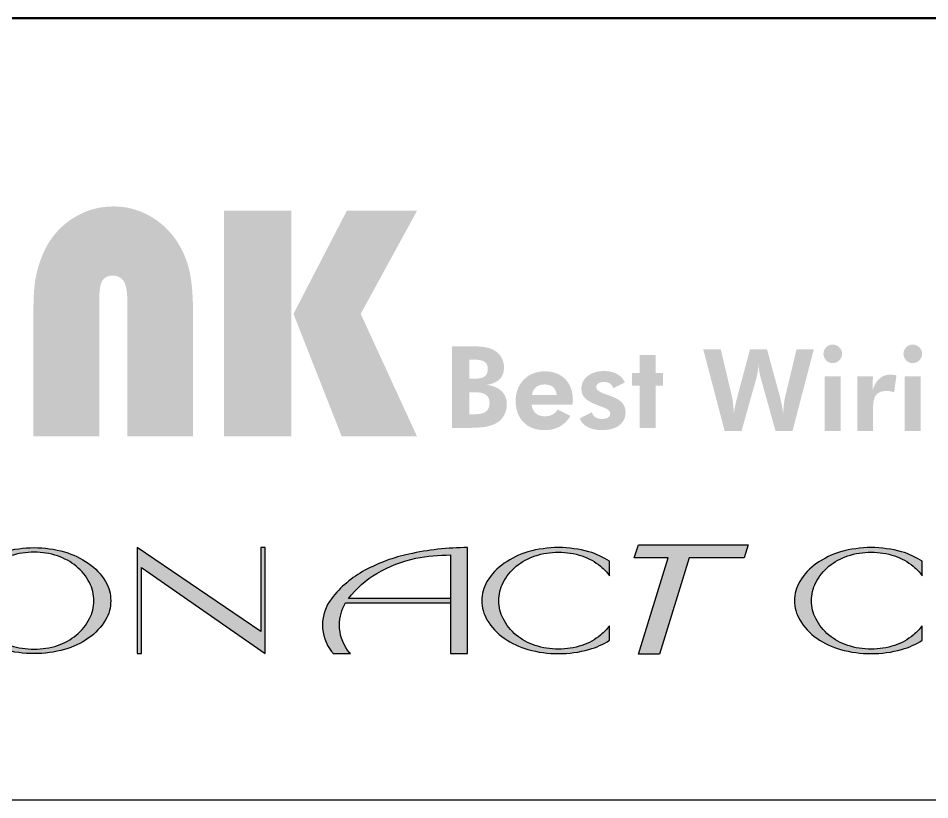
# Model space of a CAD drawing. Extents: x 295 to 2531, y 240 to 845.
# Drawn here: x 334.02 to 354.27, y 545.4 to 562.76 of the extents above; entities that cross this region are included whole.
import ezdxf

# ---------------------------------------------------------------- set-up
doc = ezdxf.new("R2010")
doc.units = 0
doc.header["$LTSCALE"] = 0.1
doc.layers.get('0').update_dxf_attribs({"linetype": 'CONTINUOUS'})
doc.layers.add('_______1', color=160, linetype='CONTINUOUS')
doc.layers.add('SHEET', color=7, linetype='CONTINUOUS')

# ---------------------------------------------------------------- blocks, each defined once
blk = doc.blocks.new('AI9-BLK8')
at = {"layer": '_______1'}
h = blk.add_hatch(color=7, dxfattribs=at)
edge = h.paths.add_edge_path()
edge.add_spline(control_points=[(1.18, -0.382), (1.113, -0.519), (1.015, -0.638), (0.899, -0.733), (0.778, -0.828), (0.644, -0.907), (0.5, -0.954), (0.34, -1.005), (0.171, -1.033), (0.001, -1.033), (-0.169, -1.033), (-0.336, -1.005), (-0.497, -0.954), (-0.641, -0.907), (-0.775, -0.828), (-0.897, -0.733), (-1.013, -0.638), (-1.107, -0.519), (-1.175, -0.382), (-1.237, -0.268), (-1.267, -0.137), (-1.267, -0.003), (-1.267, 0.134), (-1.237, 0.261), (-1.175, 0.382), (-1.107, 0.515), (-1.013, 0.632), (-0.897, 0.729), (-0.775, 0.828), (-0.641, 0.898), (-0.497, 0.951), (-0.336, 1.003), (-0.169, 1.029), (0.001, 1.029), (0.171, 1.029), (0.34, 1.003), (0.5, 0.951), (0.644, 0.898), (0.778, 0.828), (0.899, 0.729), (1.015, 0.632), (1.113, 0.515), (1.18, 0.382), (1.239, 0.261), (1.272, 0.134), (1.272, -0.003), (1.272, -0.137), (1.239, -0.268), (1.18, -0.382)], knot_values=[0, 0, 0, 0, 1, 1, 1, 2, 2, 2, 3, 3, 3, 4, 4, 4, 5, 5, 5, 6, 6, 6, 7, 7, 7, 8, 8, 8, 9, 9, 9, 10, 10, 10, 11, 11, 11, 12, 12, 12, 13, 13, 13, 14, 14, 14, 15, 15, 15, 16, 16, 16, 16], degree=3, periodic=0)
edge = h.paths.add_edge_path(flags=16)
edge.add_spline(control_points=[(1.52, 0.403), (1.428, 0.558), (1.305, 0.692), (1.154, 0.795), (1, 0.9), (0.83, 0.981), (0.649, 1.038), (0.438, 1.095), (0.221, 1.127), (0.001, 1.127), (-0.219, 1.127), (-0.436, 1.095), (-0.649, 1.038), (-0.828, 0.981), (-0.998, 0.9), (-1.15, 0.795), (-1.3, 0.692), (-1.424, 0.558), (-1.518, 0.403), (-1.59, 0.282), (-1.631, 0.14), (-1.631, -0.003), (-1.631, -0.146), (-1.59, -0.286), (-1.518, -0.408), (-1.424, -0.563), (-1.3, -0.7), (-1.15, -0.8), (-0.998, -0.907), (-0.828, -0.988), (-0.649, -1.039), (-0.436, -1.098), (-0.219, -1.127), (0.001, -1.127), (0.221, -1.127), (0.438, -1.098), (0.649, -1.039), (0.83, -0.988), (1, -0.907), (1.154, -0.8), (1.305, -0.7), (1.428, -0.563), (1.52, -0.408), (1.595, -0.286), (1.631, -0.146), (1.631, -0.003), (1.631, 0.14), (1.595, 0.282), (1.52, 0.403)], knot_values=[0, 0, 0, 0, 1, 1, 1, 2, 2, 2, 3, 3, 3, 4, 4, 4, 5, 5, 5, 6, 6, 6, 7, 7, 7, 8, 8, 8, 9, 9, 9, 10, 10, 10, 11, 11, 11, 12, 12, 12, 13, 13, 13, 14, 14, 14, 15, 15, 15, 16, 16, 16, 16], degree=3, periodic=0)
at = {"layer": '_______1', "color": 7}
for points in [[(1.52, 0.403), (1.428, 0.558), (1.305, 0.692), (1.154, 0.795), (1, 0.9), (0.83, 0.981), (0.649, 1.038), (0.438, 1.095), (0.221, 1.127), (0.001, 1.127), (-0.219, 1.127), (-0.436, 1.095), (-0.649, 1.038), (-0.828, 0.981), (-0.998, 0.9), (-1.15, 0.795), (-1.3, 0.692), (-1.424, 0.558), (-1.518, 0.403), (-1.59, 0.282), (-1.631, 0.14), (-1.631, -0.003), (-1.631, -0.146), (-1.59, -0.286), (-1.518, -0.408), (-1.424, -0.563), (-1.3, -0.7), (-1.15, -0.8), (-0.998, -0.907), (-0.828, -0.988), (-0.649, -1.039), (-0.436, -1.098), (-0.219, -1.127), (0.001, -1.127), (0.221, -1.127), (0.438, -1.098), (0.649, -1.039), (0.83, -0.988), (1, -0.907), (1.154, -0.8), (1.305, -0.7), (1.428, -0.563), (1.52, -0.408), (1.595, -0.286), (1.631, -0.146), (1.631, -0.003), (1.631, 0.14), (1.595, 0.282), (1.52, 0.403)], [(1.18, -0.382), (1.113, -0.519), (1.015, -0.638), (0.899, -0.733), (0.778, -0.828), (0.644, -0.907), (0.5, -0.954), (0.34, -1.005), (0.171, -1.033), (0.001, -1.033), (-0.169, -1.033), (-0.336, -1.005), (-0.497, -0.954), (-0.641, -0.907), (-0.775, -0.828), (-0.897, -0.733), (-1.013, -0.638), (-1.107, -0.519), (-1.175, -0.382), (-1.237, -0.268), (-1.267, -0.137), (-1.267, -0.003), (-1.267, 0.134), (-1.237, 0.261), (-1.175, 0.382), (-1.107, 0.515), (-1.013, 0.632), (-0.897, 0.729), (-0.775, 0.828), (-0.641, 0.898), (-0.497, 0.951), (-0.336, 1.003), (-0.169, 1.029), (0.001, 1.029), (0.171, 1.029), (0.34, 1.003), (0.5, 0.951), (0.644, 0.898), (0.778, 0.828), (0.899, 0.729), (1.015, 0.632), (1.113, 0.515), (1.18, 0.382), (1.239, 0.261), (1.272, 0.134), (1.272, -0.003), (1.272, -0.137), (1.239, -0.268), (1.18, -0.382)]]:
    blk.add_open_spline(points, degree=3, knots=[0, 0, 0, 0, 1, 1, 1, 2, 2, 2, 3, 3, 3, 4, 4, 4, 5, 5, 5, 6, 6, 6, 7, 7, 7, 8, 8, 8, 9, 9, 9, 10, 10, 10, 11, 11, 11, 12, 12, 12, 13, 13, 13, 14, 14, 14, 15, 15, 15, 16, 16, 16, 16], dxfattribs=at)

msp = doc.modelspace()

# ---------------------------------------------------------------- hatches: boundary and pattern name
at = {"layer": '_______1'}
h = msp.add_hatch(color=7, dxfattribs=at)
edge = h.paths.add_edge_path()
edge.add_spline(control_points=[(334.357, 553.475), (334.357, 553.475), (334.357, 556.283), (334.357, 556.283), (334.357, 556.571), (334.372, 556.807), (334.406, 556.991), (334.438, 557.175), (334.493, 557.354), (334.569, 557.529), (334.704, 557.849), (334.913, 558.105), (335.198, 558.296), (335.482, 558.487), (335.795, 558.583), (336.133, 558.583), (336.419, 558.583), (336.686, 558.514), (336.933, 558.376), (337.179, 558.24), (337.385, 558.049), (337.547, 557.804), (337.675, 557.606), (337.767, 557.389), (337.823, 557.151), (337.877, 556.916), (337.903, 556.579), (337.903, 556.142), (337.903, 556.142), (337.903, 553.475), (337.903, 553.475), (337.903, 553.475), (336.441, 553.475), (336.441, 553.475), (336.441, 553.475), (336.441, 556.503), (336.441, 556.503), (336.441, 556.694), (336.415, 556.831), (336.365, 556.918), (336.313, 557.003), (336.231, 557.046), (336.117, 557.046), (336.011, 557.046), (335.935, 557.009), (335.888, 556.935), (335.842, 556.858), (335.818, 556.715), (335.818, 556.503), (335.818, 556.503), (335.818, 553.475), (335.818, 553.475), (335.818, 553.475), (334.357, 553.475), (334.357, 553.475), (334.357, 553.475), (334.357, 553.475), (334.357, 553.475)], knot_values=[0, 0, 0, 0, 1, 1, 1, 2, 2, 2, 3, 3, 3, 4, 4, 4, 5, 5, 5, 6, 6, 6, 7, 7, 7, 8, 8, 8, 9, 9, 9, 10, 10, 10, 11, 11, 11, 12, 12, 12, 13, 13, 13, 14, 14, 14, 15, 15, 15, 16, 16, 16, 17, 17, 17, 18, 18, 18, 19, 19, 19, 19], degree=3, periodic=0)
h = msp.add_hatch(color=7, dxfattribs=at)
edge = h.paths.add_edge_path()
edge.add_spline(control_points=[(341.205, 553.475), (341.205, 553.475), (340.133, 556.197), (340.133, 556.197), (340.133, 556.197), (341.318, 558.486), (341.318, 558.486), (341.318, 558.486), (342.878, 558.486), (342.878, 558.486), (342.878, 558.486), (341.627, 556.197), (341.627, 556.197), (341.627, 556.197), (342.878, 553.475), (342.878, 553.475), (342.878, 553.475), (341.205, 553.475), (341.205, 553.475), (341.205, 553.475), (341.205, 553.475), (341.205, 553.475)], knot_values=[0, 0, 0, 0, 1, 1, 1, 2, 2, 2, 3, 3, 3, 4, 4, 4, 5, 5, 5, 6, 6, 6, 7, 7, 7, 7], degree=3, periodic=0)
edge = h.paths.add_edge_path()
edge.add_spline(control_points=[(338.587, 553.475), (338.587, 553.475), (338.587, 558.486), (338.587, 558.486), (338.587, 558.486), (340.086, 558.486), (340.086, 558.486), (340.086, 558.486), (340.086, 553.475), (340.086, 553.475), (340.086, 553.475), (338.587, 553.475), (338.587, 553.475), (338.587, 553.475), (338.587, 553.475), (338.587, 553.475)], knot_values=[0, 0, 0, 0, 1, 1, 1, 2, 2, 2, 3, 3, 3, 4, 4, 4, 5, 5, 5, 5], degree=3, periodic=0)
h = msp.add_hatch(color=7, dxfattribs=at)
edge = h.paths.add_edge_path(flags=16)
edge.add_spline(control_points=[(344.041, 553.969), (344.041, 553.969), (344.193, 553.969), (344.193, 553.969), (344.291, 553.969), (344.364, 553.99), (344.414, 554.032), (344.464, 554.074), (344.49, 554.137), (344.49, 554.218), (344.49, 554.295), (344.465, 554.353), (344.415, 554.394), (344.365, 554.434), (344.293, 554.454), (344.198, 554.454), (344.198, 554.454), (344.041, 554.454), (344.041, 554.454), (344.041, 554.454), (344.041, 553.969), (344.041, 553.969)], knot_values=[0, 0, 0, 0, 1, 1, 1, 2, 2, 2, 3, 3, 3, 4, 4, 4, 5, 5, 5, 6, 6, 6, 7, 7, 7, 7], degree=3, periodic=0)
edge = h.paths.add_edge_path(flags=16)
edge.add_spline(control_points=[(344.041, 554.755), (344.041, 554.755), (344.127, 554.755), (344.127, 554.755), (344.245, 554.755), (344.328, 554.771), (344.377, 554.804), (344.426, 554.838), (344.45, 554.893), (344.45, 554.971), (344.45, 555.046), (344.427, 555.101), (344.38, 555.133), (344.333, 555.165), (344.252, 555.181), (344.134, 555.181), (344.134, 555.181), (344.041, 555.181), (344.041, 555.181), (344.041, 555.181), (344.041, 554.755), (344.041, 554.755)], knot_values=[0, 0, 0, 0, 1, 1, 1, 2, 2, 2, 3, 3, 3, 4, 4, 4, 5, 5, 5, 6, 6, 6, 7, 7, 7, 7], degree=3, periodic=0)
edge = h.paths.add_edge_path()
edge.add_spline(control_points=[(343.653, 553.664), (343.653, 553.664), (343.653, 555.479), (343.653, 555.479), (343.653, 555.479), (343.992, 555.479), (343.992, 555.479), (344.168, 555.479), (344.297, 555.472), (344.378, 555.458), (344.46, 555.444), (344.53, 555.421), (344.59, 555.391), (344.66, 555.35), (344.714, 555.297), (344.753, 555.231), (344.791, 555.165), (344.81, 555.09), (344.81, 555.007), (344.81, 554.9), (344.779, 554.813), (344.715, 554.749), (344.652, 554.684), (344.557, 554.641), (344.431, 554.62), (344.576, 554.598), (344.686, 554.55), (344.761, 554.476), (344.836, 554.403), (344.873, 554.305), (344.873, 554.182), (344.873, 554.093), (344.851, 554.012), (344.808, 553.938), (344.766, 553.864), (344.707, 553.807), (344.631, 553.766), (344.564, 553.729), (344.486, 553.703), (344.396, 553.688), (344.306, 553.672), (344.157, 553.664), (343.949, 553.664), (343.949, 553.664), (343.909, 553.664), (343.909, 553.664), (343.909, 553.664), (343.653, 553.664), (343.653, 553.664)], knot_values=[0, 0, 0, 0, 1, 1, 1, 2, 2, 2, 3, 3, 3, 4, 4, 4, 5, 5, 5, 6, 6, 6, 7, 7, 7, 8, 8, 8, 9, 9, 9, 10, 10, 10, 11, 11, 11, 12, 12, 12, 13, 13, 13, 14, 14, 14, 15, 15, 15, 16, 16, 16, 16], degree=3, periodic=0)
h = msp.add_hatch(color=7, dxfattribs=at)
edge = h.paths.add_edge_path()
edge.add_spline(control_points=[(351.936, 553.592), (351.936, 553.592), (351.936, 554.808), (351.936, 554.808), (351.936, 554.808), (352.289, 554.808), (352.289, 554.808), (352.289, 554.808), (352.289, 553.592), (352.289, 553.592), (352.289, 553.592), (351.936, 553.592), (351.936, 553.592)], knot_values=[0, 0, 0, 0, 1, 1, 1, 2, 2, 2, 3, 3, 3, 4, 4, 4, 4], degree=3, periodic=0)
edge = h.paths.add_edge_path()
edge.add_spline(control_points=[(351.906, 555.309), (351.906, 555.366), (351.926, 555.414), (351.967, 555.454), (352.007, 555.495), (352.055, 555.515), (352.112, 555.515), (352.169, 555.515), (352.218, 555.495), (352.258, 555.455), (352.299, 555.414), (352.319, 555.366), (352.319, 555.309), (352.319, 555.252), (352.299, 555.204), (352.258, 555.163), (352.218, 555.123), (352.169, 555.102), (352.112, 555.102), (352.055, 555.102), (352.007, 555.123), (351.967, 555.164), (351.926, 555.205), (351.906, 555.254), (351.906, 555.309)], knot_values=[0, 0, 0, 0, 1, 1, 1, 2, 2, 2, 3, 3, 3, 4, 4, 4, 5, 5, 5, 6, 6, 6, 7, 7, 7, 8, 8, 8, 8], degree=3, periodic=0)
h = msp.add_hatch(color=7, dxfattribs=at)
edge = h.paths.add_edge_path()
edge.add_spline(control_points=[(353.714, 553.592), (353.714, 553.592), (353.714, 554.808), (353.714, 554.808), (353.714, 554.808), (354.067, 554.808), (354.067, 554.808), (354.067, 554.808), (354.067, 553.592), (354.067, 553.592), (354.067, 553.592), (353.714, 553.592), (353.714, 553.592)], knot_values=[0, 0, 0, 0, 1, 1, 1, 2, 2, 2, 3, 3, 3, 4, 4, 4, 4], degree=3, periodic=0)
edge = h.paths.add_edge_path()
edge.add_spline(control_points=[(353.684, 555.309), (353.684, 555.366), (353.704, 555.414), (353.744, 555.454), (353.785, 555.495), (353.834, 555.515), (353.889, 555.515), (353.946, 555.515), (353.995, 555.495), (354.036, 555.455), (354.077, 555.414), (354.097, 555.366), (354.097, 555.309), (354.097, 555.252), (354.077, 555.204), (354.036, 555.163), (353.995, 555.123), (353.946, 555.102), (353.889, 555.102), (353.834, 555.102), (353.785, 555.123), (353.744, 555.164), (353.704, 555.205), (353.684, 555.254), (353.684, 555.309)], knot_values=[0, 0, 0, 0, 1, 1, 1, 2, 2, 2, 3, 3, 3, 4, 4, 4, 5, 5, 5, 6, 6, 6, 7, 7, 7, 8, 8, 8, 8], degree=3, periodic=0)
h = msp.add_hatch(color=7, dxfattribs=at)
edge = h.paths.add_edge_path()
edge.add_spline(control_points=[(347.822, 553.664), (347.822, 553.664), (347.822, 554.603), (347.822, 554.603), (347.822, 554.603), (347.654, 554.603), (347.654, 554.603), (347.654, 554.603), (347.654, 554.88), (347.654, 554.88), (347.654, 554.88), (347.822, 554.88), (347.822, 554.88), (347.822, 554.88), (347.822, 555.284), (347.822, 555.284), (347.822, 555.284), (348.176, 555.284), (348.176, 555.284), (348.176, 555.284), (348.176, 554.88), (348.176, 554.88), (348.176, 554.88), (348.344, 554.88), (348.344, 554.88), (348.344, 554.88), (348.344, 554.603), (348.344, 554.603), (348.344, 554.603), (348.176, 554.603), (348.176, 554.603), (348.176, 554.603), (348.176, 553.664), (348.176, 553.664), (348.176, 553.664), (347.822, 553.664), (347.822, 553.664)], knot_values=[0, 0, 0, 0, 1, 1, 1, 2, 2, 2, 3, 3, 3, 4, 4, 4, 5, 5, 5, 6, 6, 6, 7, 7, 7, 8, 8, 8, 9, 9, 9, 10, 10, 10, 11, 11, 11, 12, 12, 12, 12], degree=3, periodic=0)
h = msp.add_hatch(color=7, dxfattribs=at)
edge = h.paths.add_edge_path()
edge.add_spline(control_points=[(350.654, 555.406), (350.654, 555.406), (350.922, 554.422), (350.922, 554.422), (350.94, 554.36), (350.955, 554.292), (350.971, 554.22), (350.985, 554.148), (351, 554.068), (351.013, 553.979), (351.015, 554.054), (351.02, 554.128), (351.029, 554.2), (351.039, 554.274), (351.054, 554.348), (351.072, 554.422), (351.072, 554.422), (351.308, 555.406), (351.308, 555.406), (351.308, 555.406), (351.692, 555.406), (351.692, 555.406), (351.692, 555.406), (351.217, 553.592), (351.217, 553.592), (351.217, 553.592), (350.843, 553.592), (350.843, 553.592), (350.843, 553.592), (350.52, 554.749), (350.52, 554.749), (350.504, 554.802), (350.492, 554.855), (350.483, 554.909), (350.474, 554.963), (350.468, 555.019), (350.464, 555.076), (350.46, 555.015), (350.454, 554.957), (350.445, 554.903), (350.437, 554.848), (350.425, 554.797), (350.411, 554.749), (350.411, 554.749), (350.086, 553.592), (350.086, 553.592), (350.086, 553.592), (349.713, 553.592), (349.713, 553.592), (349.713, 553.592), (349.237, 555.406), (349.237, 555.406), (349.237, 555.406), (349.626, 555.406), (349.626, 555.406), (349.626, 555.406), (349.865, 554.398), (349.865, 554.398), (349.878, 554.341), (349.889, 554.278), (349.898, 554.211), (349.905, 554.143), (349.912, 554.07), (349.916, 553.991), (349.932, 554.095), (349.96, 554.229), (350.003, 554.39), (350.003, 554.39), (350.009, 554.416), (350.009, 554.416), (350.009, 554.416), (350.275, 555.406), (350.275, 555.406), (350.275, 555.406), (350.654, 555.406), (350.654, 555.406)], knot_values=[0, 0, 0, 0, 1, 1, 1, 2, 2, 2, 3, 3, 3, 4, 4, 4, 5, 5, 5, 6, 6, 6, 7, 7, 7, 8, 8, 8, 9, 9, 9, 10, 10, 10, 11, 11, 11, 12, 12, 12, 13, 13, 13, 14, 14, 14, 15, 15, 15, 16, 16, 16, 17, 17, 17, 18, 18, 18, 19, 19, 19, 20, 20, 20, 21, 21, 21, 22, 22, 22, 23, 23, 23, 24, 24, 24, 25, 25, 25, 25], degree=3, periodic=0)
h = msp.add_hatch(color=7, dxfattribs=at)
edge = h.paths.add_edge_path(flags=16)
edge.add_spline(control_points=[(345.982, 554.398), (345.973, 554.474), (345.945, 554.532), (345.899, 554.571), (345.853, 554.61), (345.791, 554.629), (345.712, 554.629), (345.633, 554.629), (345.57, 554.61), (345.523, 554.571), (345.475, 554.532), (345.444, 554.474), (345.432, 554.398), (345.432, 554.398), (345.982, 554.398), (345.982, 554.398)], knot_values=[0, 0, 0, 0, 1, 1, 1, 2, 2, 2, 3, 3, 3, 4, 4, 4, 5, 5, 5, 5], degree=3, periodic=0)
edge = h.paths.add_edge_path()
edge.add_spline(control_points=[(346.333, 554.183), (346.333, 554.183), (345.421, 554.183), (345.421, 554.183), (345.434, 554.096), (345.466, 554.03), (345.516, 553.987), (345.565, 553.944), (345.633, 553.922), (345.718, 553.922), (345.783, 553.922), (345.838, 553.934), (345.885, 553.959), (345.932, 553.984), (345.971, 554.021), (346.002, 554.071), (346.002, 554.071), (346.287, 553.93), (346.287, 553.93), (346.22, 553.823), (346.14, 553.744), (346.046, 553.692), (345.952, 553.641), (345.84, 553.615), (345.71, 553.615), (345.513, 553.615), (345.357, 553.674), (345.243, 553.791), (345.128, 553.908), (345.07, 554.066), (345.07, 554.264), (345.07, 554.455), (345.131, 554.613), (345.25, 554.736), (345.371, 554.859), (345.525, 554.92), (345.712, 554.92), (345.906, 554.92), (346.058, 554.863), (346.171, 554.747), (346.283, 554.632), (346.34, 554.474), (346.34, 554.275), (346.34, 554.264), (346.339, 554.253), (346.338, 554.239), (346.337, 554.227), (346.336, 554.208), (346.333, 554.183)], knot_values=[0, 0, 0, 0, 1, 1, 1, 2, 2, 2, 3, 3, 3, 4, 4, 4, 5, 5, 5, 6, 6, 6, 7, 7, 7, 8, 8, 8, 9, 9, 9, 10, 10, 10, 11, 11, 11, 12, 12, 12, 13, 13, 13, 14, 14, 14, 15, 15, 15, 16, 16, 16, 16], degree=3, periodic=0)
h = msp.add_hatch(color=7, dxfattribs=at)
edge = h.paths.add_edge_path()
edge.add_spline(control_points=[(346.493, 553.875), (346.493, 553.875), (346.763, 554.014), (346.763, 554.014), (346.773, 553.968), (346.797, 553.93), (346.836, 553.904), (346.876, 553.876), (346.926, 553.863), (346.984, 553.863), (347.042, 553.863), (347.087, 553.873), (347.121, 553.895), (347.153, 553.915), (347.17, 553.944), (347.17, 553.982), (347.17, 554.041), (347.112, 554.09), (346.995, 554.129), (346.959, 554.142), (346.93, 554.152), (346.909, 554.161), (346.766, 554.214), (346.666, 554.269), (346.611, 554.324), (346.557, 554.378), (346.529, 554.446), (346.529, 554.526), (346.529, 554.646), (346.575, 554.742), (346.669, 554.816), (346.761, 554.89), (346.885, 554.927), (347.037, 554.927), (347.147, 554.927), (347.241, 554.905), (347.32, 554.861), (347.4, 554.817), (347.457, 554.755), (347.493, 554.675), (347.493, 554.675), (347.237, 554.547), (347.237, 554.547), (347.222, 554.592), (347.198, 554.627), (347.163, 554.65), (347.129, 554.674), (347.085, 554.685), (347.034, 554.685), (346.981, 554.685), (346.94, 554.675), (346.908, 554.653), (346.876, 554.632), (346.859, 554.604), (346.859, 554.568), (346.859, 554.508), (346.939, 554.451), (347.098, 554.399), (347.117, 554.393), (347.132, 554.389), (347.142, 554.386), (347.274, 554.342), (347.37, 554.29), (347.426, 554.232), (347.482, 554.174), (347.51, 554.1), (347.51, 554.009), (347.51, 553.889), (347.463, 553.792), (347.37, 553.721), (347.276, 553.65), (347.151, 553.615), (346.992, 553.615), (346.867, 553.615), (346.759, 553.638), (346.67, 553.684), (346.582, 553.731), (346.522, 553.795), (346.493, 553.875)], knot_values=[0, 0, 0, 0, 1, 1, 1, 2, 2, 2, 3, 3, 3, 4, 4, 4, 5, 5, 5, 6, 6, 6, 7, 7, 7, 8, 8, 8, 9, 9, 9, 10, 10, 10, 11, 11, 11, 12, 12, 12, 13, 13, 13, 14, 14, 14, 15, 15, 15, 16, 16, 16, 17, 17, 17, 18, 18, 18, 19, 19, 19, 20, 20, 20, 21, 21, 21, 22, 22, 22, 23, 23, 23, 24, 24, 24, 25, 25, 25, 26, 26, 26, 26], degree=3, periodic=0)
h = msp.add_hatch(color=7, dxfattribs=at)
edge = h.paths.add_edge_path()
edge.add_spline(control_points=[(352.998, 554.494), (353.033, 554.613), (353.085, 554.701), (353.15, 554.759), (353.217, 554.818), (353.299, 554.847), (353.397, 554.847), (353.419, 554.847), (353.456, 554.844), (353.507, 554.835), (353.517, 554.834), (353.524, 554.833), (353.529, 554.832), (353.529, 554.832), (353.476, 554.451), (353.476, 554.451), (353.45, 554.462), (353.423, 554.47), (353.397, 554.476), (353.369, 554.481), (353.342, 554.484), (353.311, 554.484), (353.205, 554.484), (353.127, 554.457), (353.081, 554.402), (353.034, 554.347), (353.01, 554.255), (353.01, 554.126), (353.01, 554.126), (353.01, 553.592), (353.01, 553.592), (353.01, 553.592), (352.657, 553.592), (352.657, 553.592), (352.657, 553.592), (352.657, 554.808), (352.657, 554.808), (352.657, 554.808), (353.005, 554.808), (353.005, 554.808), (353.005, 554.808), (352.998, 554.494), (352.998, 554.494)], knot_values=[0, 0, 0, 0, 1, 1, 1, 2, 2, 2, 3, 3, 3, 4, 4, 4, 5, 5, 5, 6, 6, 6, 7, 7, 7, 8, 8, 8, 9, 9, 9, 10, 10, 10, 11, 11, 11, 12, 12, 12, 13, 13, 13, 14, 14, 14, 14], degree=3, periodic=0)
for points in [[(336.662, 551.006), (336.662, 548.651), (336.757, 548.651), (336.757, 550.56), (339.502, 548.651), (339.502, 551.006), (339.411, 551.006), (339.411, 549.14)], [(347.705, 550.779), (347.795, 551.069), (347.829, 551.069), (350.202, 551.069), (350.233, 551.069), (350.143, 550.779), (350.126, 550.779), (348.946, 550.779), (348.925, 550.779), (348.264, 548.639), (348.246, 548.639), (347.82, 548.639), (347.795, 548.639), (348.457, 550.779), (348.433, 550.779)]]:
    msp.add_hatch(color=7, dxfattribs=at).paths.add_polyline_path(points)
h = msp.add_hatch(color=7, dxfattribs=at)
edge = h.paths.add_edge_path()
edge.add_spline(control_points=[(343.62, 549.874), (343.62, 549.874), (341.357, 549.874), (341.357, 549.874), (341.532, 550.101), (341.742, 550.292), (341.988, 550.43), (342.259, 550.589), (342.552, 550.703), (342.855, 550.771), (343.108, 550.816), (343.361, 550.838), (343.62, 550.842), (343.62, 550.842), (343.62, 548.651), (343.62, 548.651), (343.62, 548.651), (343.998, 548.651), (343.998, 548.651), (343.998, 548.651), (343.998, 551.006), (343.998, 551.006), (343.561, 551.006), (343.124, 550.955), (342.696, 550.861), (342.358, 550.789), (342.03, 550.665), (341.72, 550.501), (341.433, 550.345), (341.18, 550.135), (340.977, 549.871), (340.849, 549.706), (340.777, 549.5), (340.777, 549.286), (340.777, 549.073), (340.849, 548.868), (340.977, 548.7), (340.99, 548.685), (341.005, 548.664), (341.017, 548.651), (341.017, 548.651), (341.397, 548.651), (341.397, 548.651), (341.376, 548.674), (341.356, 548.7), (341.336, 548.727), (341.219, 548.887), (341.155, 549.087), (341.155, 549.286), (341.155, 549.46), (341.204, 549.63), (341.291, 549.776), (341.291, 549.776), (343.62, 549.776), (343.62, 549.776)], knot_values=[0, 0, 0, 0, 1, 1, 1, 2, 2, 2, 3, 3, 3, 4, 4, 4, 5, 5, 5, 6, 6, 6, 7, 7, 7, 8, 8, 8, 9, 9, 9, 10, 10, 10, 11, 11, 11, 12, 12, 12, 13, 13, 13, 14, 14, 14, 15, 15, 15, 16, 16, 16, 17, 17, 17, 18, 18, 18, 18], degree=3, periodic=0)
h = msp.add_hatch(color=7, dxfattribs=at)
edge = h.paths.add_edge_path()
edge.add_spline(control_points=[(347.157, 550.378), (347.1, 550.458), (347.031, 550.528), (346.957, 550.59), (346.831, 550.693), (346.692, 550.767), (346.541, 550.821), (346.373, 550.876), (346.195, 550.903), (346.021, 550.903), (345.843, 550.903), (345.668, 550.876), (345.5, 550.821), (345.347, 550.767), (345.208, 550.693), (345.082, 550.59), (344.963, 550.488), (344.858, 550.367), (344.792, 550.227), (344.728, 550.101), (344.695, 549.968), (344.695, 549.825), (344.695, 549.686), (344.728, 549.548), (344.792, 549.429), (344.858, 549.286), (344.963, 549.162), (345.082, 549.062), (345.208, 548.963), (345.347, 548.881), (345.5, 548.832), (345.668, 548.779), (345.843, 548.749), (346.021, 548.749), (346.195, 548.749), (346.373, 548.779), (346.541, 548.832), (346.692, 548.881), (346.831, 548.963), (346.957, 549.062), (347.031, 549.127), (347.1, 549.198), (347.157, 549.27), (347.157, 549.27), (347.157, 548.948), (347.157, 548.948), (347.014, 548.857), (346.859, 548.789), (346.698, 548.743), (346.478, 548.681), (346.249, 548.651), (346.021, 548.651), (345.792, 548.651), (345.564, 548.681), (345.342, 548.743), (345.154, 548.796), (344.978, 548.881), (344.816, 548.992), (344.661, 549.097), (344.53, 549.24), (344.432, 549.402), (344.355, 549.53), (344.315, 549.676), (344.315, 549.825), (344.315, 549.975), (344.355, 550.123), (344.432, 550.249), (344.53, 550.411), (344.661, 550.552), (344.816, 550.658), (344.978, 550.769), (345.154, 550.853), (345.342, 550.913), (345.564, 550.972), (345.792, 551.006), (346.021, 551.006), (346.249, 551.006), (346.478, 550.972), (346.698, 550.913), (346.859, 550.862), (347.014, 550.794), (347.157, 550.703), (347.157, 550.703), (347.157, 550.378), (347.157, 550.378)], knot_values=[0, 0, 0, 0, 1, 1, 1, 2, 2, 2, 3, 3, 3, 4, 4, 4, 5, 5, 5, 6, 6, 6, 7, 7, 7, 8, 8, 8, 9, 9, 9, 10, 10, 10, 11, 11, 11, 12, 12, 12, 13, 13, 13, 14, 14, 14, 15, 15, 15, 16, 16, 16, 17, 17, 17, 18, 18, 18, 19, 19, 19, 20, 20, 20, 21, 21, 21, 22, 22, 22, 23, 23, 23, 24, 24, 24, 25, 25, 25, 26, 26, 26, 27, 27, 27, 28, 28, 28, 28], degree=3, periodic=0)
h = msp.add_hatch(color=7, dxfattribs=at)
edge = h.paths.add_edge_path()
edge.add_spline(control_points=[(354.102, 550.378), (354.046, 550.458), (353.978, 550.528), (353.903, 550.59), (353.778, 550.693), (353.639, 550.767), (353.486, 550.821), (353.319, 550.876), (353.142, 550.903), (352.964, 550.903), (352.788, 550.903), (352.613, 550.876), (352.446, 550.821), (352.295, 550.767), (352.155, 550.693), (352.028, 550.59), (351.909, 550.488), (351.808, 550.367), (351.736, 550.227), (351.673, 550.101), (351.639, 549.968), (351.639, 549.825), (351.639, 549.686), (351.673, 549.548), (351.736, 549.429), (351.808, 549.286), (351.909, 549.162), (352.028, 549.062), (352.155, 548.963), (352.295, 548.881), (352.446, 548.832), (352.613, 548.779), (352.788, 548.749), (352.964, 548.749), (353.142, 548.749), (353.319, 548.779), (353.486, 548.832), (353.639, 548.881), (353.778, 548.963), (353.903, 549.062), (353.978, 549.127), (354.046, 549.198), (354.102, 549.27), (354.102, 549.27), (354.102, 548.948), (354.102, 548.948), (353.959, 548.857), (353.807, 548.789), (353.644, 548.743), (353.424, 548.681), (353.195, 548.651), (352.964, 548.651), (352.737, 548.651), (352.508, 548.681), (352.287, 548.743), (352.102, 548.796), (351.921, 548.881), (351.761, 548.992), (351.605, 549.097), (351.475, 549.24), (351.379, 549.402), (351.302, 549.53), (351.263, 549.676), (351.263, 549.825), (351.263, 549.975), (351.302, 550.123), (351.379, 550.249), (351.475, 550.411), (351.605, 550.552), (351.761, 550.658), (351.921, 550.769), (352.102, 550.853), (352.287, 550.913), (352.508, 550.972), (352.737, 551.006), (352.964, 551.006), (353.195, 551.006), (353.424, 550.972), (353.644, 550.913), (353.807, 550.862), (353.959, 550.794), (354.102, 550.703), (354.102, 550.703), (354.102, 550.378), (354.102, 550.378)], knot_values=[0, 0, 0, 0, 1, 1, 1, 2, 2, 2, 3, 3, 3, 4, 4, 4, 5, 5, 5, 6, 6, 6, 7, 7, 7, 8, 8, 8, 9, 9, 9, 10, 10, 10, 11, 11, 11, 12, 12, 12, 13, 13, 13, 14, 14, 14, 15, 15, 15, 16, 16, 16, 17, 17, 17, 18, 18, 18, 19, 19, 19, 20, 20, 20, 21, 21, 21, 22, 22, 22, 23, 23, 23, 24, 24, 24, 25, 25, 25, 26, 26, 26, 27, 27, 27, 28, 28, 28, 28], degree=3, periodic=0)

# ---------------------------------------------------------------- linework, layer by layer
at = {"color": 0, "lineweight": 50}
msp.add_line((295.102, 562.763), (718.327, 562.763), dxfattribs=at)
at = {"layer": '_______1', "color": 7}
for points in [[(336.662, 551.006), (336.662, 548.651), (336.757, 548.651), (336.757, 550.56), (339.502, 548.651), (339.502, 551.006), (339.411, 551.006), (339.411, 549.14), (336.662, 551.006)], [(347.705, 550.779), (347.795, 551.069), (347.829, 551.069), (350.202, 551.069), (350.233, 551.069), (350.143, 550.779), (350.126, 550.779), (348.946, 550.779), (348.925, 550.779), (348.264, 548.639), (348.246, 548.639), (347.82, 548.639), (347.795, 548.639), (348.457, 550.779), (348.433, 550.779), (347.705, 550.779)]]:
    msp.add_lwpolyline(points, dxfattribs=at)
for points, knots in [([(343.62, 549.874), (343.62, 549.874), (341.357, 549.874), (341.357, 549.874), (341.532, 550.101), (341.742, 550.292), (341.988, 550.43), (342.259, 550.589), (342.552, 550.703), (342.855, 550.771), (343.108, 550.816), (343.361, 550.838), (343.62, 550.842), (343.62, 550.842), (343.62, 548.651), (343.62, 548.651), (343.62, 548.651), (343.998, 548.651), (343.998, 548.651), (343.998, 548.651), (343.998, 551.006), (343.998, 551.006), (343.561, 551.006), (343.124, 550.955), (342.696, 550.861), (342.358, 550.789), (342.03, 550.665), (341.72, 550.501), (341.433, 550.345), (341.18, 550.135), (340.977, 549.871), (340.849, 549.706), (340.777, 549.5), (340.777, 549.286), (340.777, 549.073), (340.849, 548.868), (340.977, 548.7), (340.99, 548.685), (341.005, 548.664), (341.017, 548.651), (341.017, 548.651), (341.397, 548.651), (341.397, 548.651), (341.376, 548.674), (341.356, 548.7), (341.336, 548.727), (341.219, 548.887), (341.155, 549.087), (341.155, 549.286), (341.155, 549.46), (341.204, 549.63), (341.291, 549.776), (341.291, 549.776), (343.62, 549.776), (343.62, 549.776)], [0, 0, 0, 0, 1, 1, 1, 2, 2, 2, 3, 3, 3, 4, 4, 4, 5, 5, 5, 6, 6, 6, 7, 7, 7, 8, 8, 8, 9, 9, 9, 10, 10, 10, 11, 11, 11, 12, 12, 12, 13, 13, 13, 14, 14, 14, 15, 15, 15, 16, 16, 16, 17, 17, 17, 18, 18, 18, 18]), ([(347.157, 550.378), (347.1, 550.458), (347.031, 550.528), (346.957, 550.59), (346.831, 550.693), (346.692, 550.767), (346.541, 550.821), (346.373, 550.876), (346.195, 550.903), (346.021, 550.903), (345.843, 550.903), (345.668, 550.876), (345.5, 550.821), (345.347, 550.767), (345.208, 550.693), (345.082, 550.59), (344.963, 550.488), (344.858, 550.367), (344.792, 550.227), (344.728, 550.101), (344.695, 549.968), (344.695, 549.825), (344.695, 549.686), (344.728, 549.548), (344.792, 549.429), (344.858, 549.286), (344.963, 549.162), (345.082, 549.062), (345.208, 548.963), (345.347, 548.881), (345.5, 548.832), (345.668, 548.779), (345.843, 548.749), (346.021, 548.749), (346.195, 548.749), (346.373, 548.779), (346.541, 548.832), (346.692, 548.881), (346.831, 548.963), (346.957, 549.062), (347.031, 549.127), (347.1, 549.198), (347.157, 549.27), (347.157, 549.27), (347.157, 548.948), (347.157, 548.948), (347.014, 548.857), (346.859, 548.789), (346.698, 548.743), (346.478, 548.681), (346.249, 548.651), (346.021, 548.651), (345.792, 548.651), (345.564, 548.681), (345.342, 548.743), (345.154, 548.796), (344.978, 548.881), (344.816, 548.992), (344.661, 549.097), (344.53, 549.24), (344.432, 549.402), (344.355, 549.53), (344.315, 549.676), (344.315, 549.825), (344.315, 549.975), (344.355, 550.123), (344.432, 550.249), (344.53, 550.411), (344.661, 550.552), (344.816, 550.658), (344.978, 550.769), (345.154, 550.853), (345.342, 550.913), (345.564, 550.972), (345.792, 551.006), (346.021, 551.006), (346.249, 551.006), (346.478, 550.972), (346.698, 550.913), (346.859, 550.862), (347.014, 550.794), (347.157, 550.703), (347.157, 550.703), (347.157, 550.378), (347.157, 550.378)], [0, 0, 0, 0, 1, 1, 1, 2, 2, 2, 3, 3, 3, 4, 4, 4, 5, 5, 5, 6, 6, 6, 7, 7, 7, 8, 8, 8, 9, 9, 9, 10, 10, 10, 11, 11, 11, 12, 12, 12, 13, 13, 13, 14, 14, 14, 15, 15, 15, 16, 16, 16, 17, 17, 17, 18, 18, 18, 19, 19, 19, 20, 20, 20, 21, 21, 21, 22, 22, 22, 23, 23, 23, 24, 24, 24, 25, 25, 25, 26, 26, 26, 27, 27, 27, 28, 28, 28, 28]), ([(354.102, 550.378), (354.046, 550.458), (353.978, 550.528), (353.903, 550.59), (353.778, 550.693), (353.639, 550.767), (353.486, 550.821), (353.319, 550.876), (353.142, 550.903), (352.964, 550.903), (352.788, 550.903), (352.613, 550.876), (352.446, 550.821), (352.295, 550.767), (352.155, 550.693), (352.028, 550.59), (351.909, 550.488), (351.808, 550.367), (351.736, 550.227), (351.673, 550.101), (351.639, 549.968), (351.639, 549.825), (351.639, 549.686), (351.673, 549.548), (351.736, 549.429), (351.808, 549.286), (351.909, 549.162), (352.028, 549.062), (352.155, 548.963), (352.295, 548.881), (352.446, 548.832), (352.613, 548.779), (352.788, 548.749), (352.964, 548.749), (353.142, 548.749), (353.319, 548.779), (353.486, 548.832), (353.639, 548.881), (353.778, 548.963), (353.903, 549.062), (353.978, 549.127), (354.046, 549.198), (354.102, 549.27), (354.102, 549.27), (354.102, 548.948), (354.102, 548.948), (353.959, 548.857), (353.807, 548.789), (353.644, 548.743), (353.424, 548.681), (353.195, 548.651), (352.964, 548.651), (352.737, 548.651), (352.508, 548.681), (352.287, 548.743), (352.102, 548.796), (351.921, 548.881), (351.761, 548.992), (351.605, 549.097), (351.475, 549.24), (351.379, 549.402), (351.302, 549.53), (351.263, 549.676), (351.263, 549.825), (351.263, 549.975), (351.302, 550.123), (351.379, 550.249), (351.475, 550.411), (351.605, 550.552), (351.761, 550.658), (351.921, 550.769), (352.102, 550.853), (352.287, 550.913), (352.508, 550.972), (352.737, 551.006), (352.964, 551.006), (353.195, 551.006), (353.424, 550.972), (353.644, 550.913), (353.807, 550.862), (353.959, 550.794), (354.102, 550.703), (354.102, 550.703), (354.102, 550.378), (354.102, 550.378)], [0, 0, 0, 0, 1, 1, 1, 2, 2, 2, 3, 3, 3, 4, 4, 4, 5, 5, 5, 6, 6, 6, 7, 7, 7, 8, 8, 8, 9, 9, 9, 10, 10, 10, 11, 11, 11, 12, 12, 12, 13, 13, 13, 14, 14, 14, 15, 15, 15, 16, 16, 16, 17, 17, 17, 18, 18, 18, 19, 19, 19, 20, 20, 20, 21, 21, 21, 22, 22, 22, 23, 23, 23, 24, 24, 24, 25, 25, 25, 26, 26, 26, 27, 27, 27, 28, 28, 28, 28])]:
    msp.add_open_spline(points, degree=3, knots=knots, dxfattribs=at)
at = {"layer": 'SHEET'}
msp.add_line((295.102, 545.405), (718.327, 545.405), dxfattribs=at)

# ---------------------------------------------------------------- block references
at = {"layer": '_______1', "color": 7, "xscale": 1.044746574330986, "yscale": 1.044746574330986, "zscale": 1.044746574330986}
msp.add_blockref('AI9-BLK8', (334.37, 549.828), dxfattribs=at)

doc.saveas('drawing.dxf')
